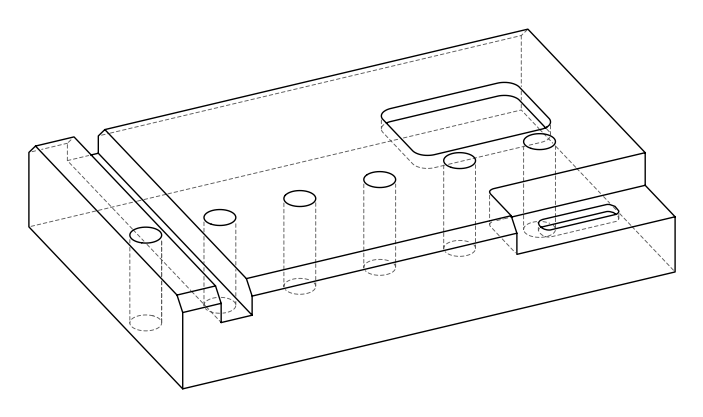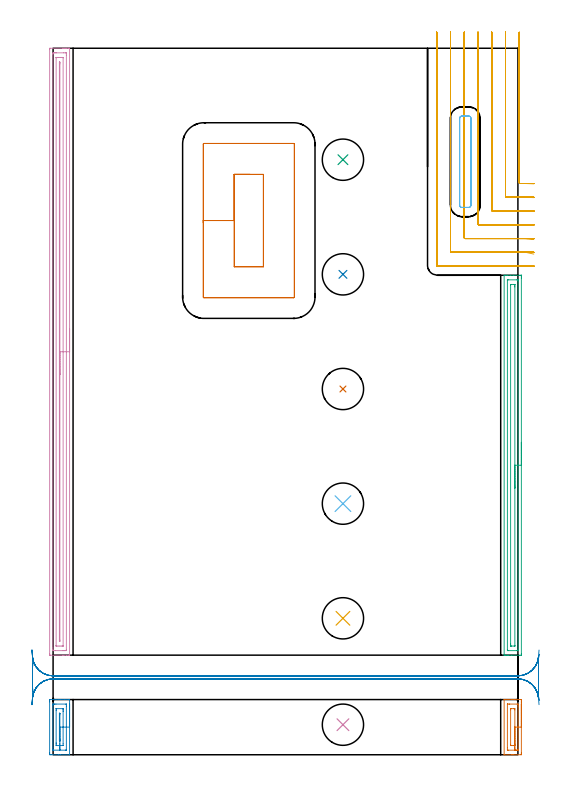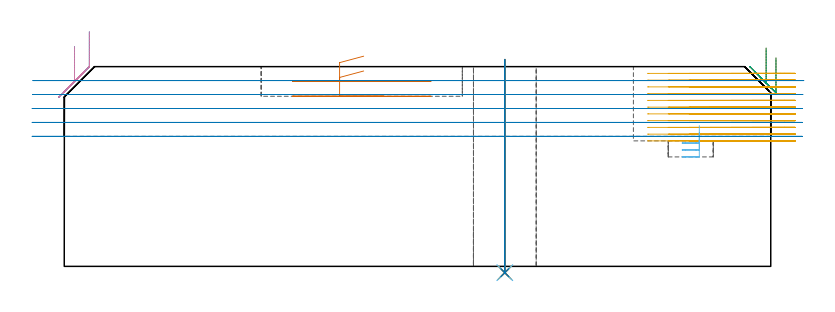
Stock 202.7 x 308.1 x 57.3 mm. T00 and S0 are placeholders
(PLAN: 14 operations, 3 tool changes, 41.8 min)
(1 AREA_MILL | FG_CHAMFER_SURFACE | UGT0205_001 | 0.78 min | 810 mm3)
(2 AREA_MILL_1 | FG_CHAMFER_SURFACE_1 | UGT0205_001 | 0.93 min | 1113 mm3)
(3 AREA_MILL_2 | FG_CHAMFER_SURFACE_2 | UGT0205_001 | 4.18 min | 4925 mm3)
(4 AREA_MILL_3 | FG_CHAMFER_SURFACE_3 | UGT0205_001 | 8.63 min | 10212 mm3)
(5 MILL_CORNER_NOTCH_RECTANGULAR | CORNER_NOTCH_RECTANGULAR | NXT0201_009 | Follow Part, ap 2, ae 75% | 18.59 min | 82880 mm3)
(6 MILL_RECTANGULAR_POCKET | POCKET_RECTANGULAR_STRAIGHT | NXT0201_009 | Follow Part, ap 2, ae 75% | 0.77 min | 2738 mm3)
(7 MILL_RECTANGULAR_POCKET_1 | POCKET_RECTANGULAR_STRAIGHT_1 | UGT0201_100 | Follow Part, ap 4.5, ae 75% | 1.57 min | 41210 mm3)
(8 MILL_RECTANGULAR_SLOT | SLOT_RECTANGULAR | UGT0201_100 | Follow Part, ap 4.5, ae 75% | 4.9 min | 77596 mm3)
(9 INDEXABLE_INSERT_DRILL_THROUGH_HOLE_FROM_SOLID | STEP1HOLE | NXT0302_007 | 0.25 min | 14564 mm3)
(10 INDEXABLE_INSERT_DRILL_THROUGH_HOLE_FROM_SOLID_1 | STEP1HOLE_1 | NXT0302_007 | 0.25 min | 14573 mm3)
(11 INDEXABLE_INSERT_DRILL_THROUGH_HOLE_FROM_SOLID_2 | STEP1HOLE_2 | NXT0302_007 | 0.25 min | 14559 mm3)
(12 INDEXABLE_INSERT_DRILL_THROUGH_HOLE_FROM_SOLID_3 | STEP1HOLE_3 | NXT0302_007 | 0.25 min | 14561 mm3)
(13 INDEXABLE_INSERT_DRILL_THROUGH_HOLE_FROM_SOLID_4 | STEP1HOLE_4 | NXT0302_007 | 0.25 min | 14568 mm3)
(14 INDEXABLE_INSERT_DRILL_THROUGH_HOLE_FROM_SOLID_5 | STEP1HOLE_5 | NXT0302_007 | 0.25 min | 14564 mm3)
(TOOL UGT0205_001 | Chamfer Mill 20 x 3 x 45 deg. | D20 FL50 Z2)
(TOOL NXT0201_009 | ENDMILL 8mm [2P460-0800-NA 1630] | D8 FL26 Z6)
(TOOL UGT0201_100 | End Mill 18 mm | D18 FL22 Z2)
(TOOL NXT0302_007 | Index. Insert Drill 18mm [880-D1800L25-05] | D18 PA176 FL90 Z2)
(OP 1 AREA_MILL)
G17 G21 G94 G90
T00 M6
G54
G17 G0 G90 X204.2 Y22.05 S1061 M3
G43 Z67.3 H0
Z59.8
G94 G1 Y22.012 Z58.928 F250.
Y21.898 Z58.063
Y21.709 Z57.212
Y21.447 Z56.38
Y21.113 Z55.574
Y20.71 Z54.8
Y20.242 Z54.064
Y19.71 Z53.372
Y19.121 Z52.729
Y18.478 Z52.139
Y17.786 Z51.608
Y17.05 Z51.14
Y16.276 Z50.737
Y15.47 Z50.403
Y14.638 Z50.141
Y13.787 Z49.952
Y12.922 Z49.838
Y12.05 Z49.8
Y0.793
X204.198 Y0.524 Z49.802
X204.191 Y0.006 Z49.805
X204.105 Y0.001 Z49.891
X200.897 Y0. Z53.096
X200.166 Z53.832
X200.003 Z53.994
X196.926 Z57.072
X196.732 Y0.001 Z57.261
X196.726 Z57.267
X196.704 Y0.01 Z57.289
X196.7 Y0.081 Z57.3
Y24.019
X196.704 Y24.09 Z57.289
X196.726 Y24.099 Z57.267
X196.732 Y24.1 Z57.261
X196.926 Z57.073
X200.165 Z53.832
X200.897 Z53.096
X204.105 Y24.099 Z49.891
X204.191 Y24.094 Z49.805
X204.198 Y23.576 Z49.802
X204.2 Y22.959 Z49.8
Y12.05
X202.786 Z51.214
X202.785 Y2.197 Z51.215
X202.782 Y2.096 Z51.218
X202.779 Y2.031 Z51.221
X202.773 Y2.009 Z51.227
X202.758 Y2.007 Z51.242
X202.684 Y2.004 Z51.316
X202.09 Y2. Z51.91
X201.79 Z52.21
X198.514 Y2.002 Z55.486
X198.216 Y2.007 Z55.784
X198.123 Y2.01 Z55.877
X198.117 Y2.196 Z55.883
X198.115 Y2.297 Z55.885
Y2.398
X198.114 Y3.184 Z55.886
X198.115 Y21.903 Z55.885
X198.118 Y22.004 Z55.882
X198.121 Y22.069 Z55.879
X198.127 Y22.091 Z55.873
X198.142 Y22.093 Z55.858
X198.216 Y22.096 Z55.784
X198.81 Y22.1 Z55.19
X199.11 Z54.89
X202.386 Y22.098 Z51.614
X202.684 Y22.093 Z51.316
X202.777 Y22.09 Z51.223
X202.783 Y21.904 Z51.217
X202.785 Y21.803 Z51.215
Y21.702
X202.786 Y20.916 Z51.214
Y12.05
X201.372 Z52.628
X201.371 Y4.487 Z52.629
X201.367 Y4.07 Z52.633
X201.365 Y4.021 Z52.635
X201.18 Y4.008 Z52.82
X201.039 Y4.001 Z52.961
X200.968 Y4. Z53.032
X200.003 Z53.997
X199.932 Y4.001 Z54.068
X199.79 Y4.004 Z54.21
X199.535 Y4.013 Z54.465
X199.533 Y4.07 Z54.467
X199.529 Y4.541 Z54.471
Y19.613
X199.533 Y20.03 Z54.467
X199.535 Y20.079 Z54.465
X199.72 Y20.092 Z54.28
X199.861 Y20.099 Z54.139
X200.968 Z53.032
X201.109 Y20.096 Z52.891
X201.365 Y20.087 Z52.635
X201.367 Y20.03 Z52.633
X201.371 Y19.559 Z52.629
X201.372 Y12.05 Z52.628
Y11.178 Z52.667
Y10.314 Z52.78
Y9.462 Z52.969
Y8.63 Z53.232
Y7.824 Z53.565
Y7.05 Z53.968
Y6.314 Z54.437
Y5.622 Z54.968
Y4.979 Z55.557
Y4.39 Z56.201
Y3.859 Z56.893
Y3.39 Z57.628
Y2.987 Z58.402
Y2.653 Z59.208
Y2.391 Z60.04
Y2.202 Z60.892
Y2.088 Z61.757
Y2.05 Z62.628
G0 Z67.3
M5
M2
(OP 2 AREA_MILL_1)
G17 G21 G94 G90
T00 M6
G54
G17 G0 G90 X7.2 Y22.047 S1061 M3
G43 Z67.3 H0
G94 G1 Y22.01 Z66.428 F250.
Y21.896 Z65.563
Y21.707 Z64.711
X7.199 Y21.445 Z63.879
Y21.111 Z63.073
Y20.709 Z62.299
Y20.24 Z61.563
Y19.709 Z60.871
Y19.12 Z60.228
Y18.477 Z59.638
Y17.785 Z59.107
Y17.049 Z58.638
X7.198 Y16.275 Z58.235
Y15.469 Z57.901
Y14.638 Z57.639
Y13.786 Z57.45
Y12.921 Z57.336
Y12.049 Z57.298
X7.195 Y0.078 Z57.295
X7.194 Y0.069 Z57.293
X7.178 Y0.01 Z57.276
X7.065 Y0. Z57.163
X3.129 Z53.227
X2.411 Z52.505
X-0.741 Z49.355
X-1.1 Y0.001 Z48.996
X-1.317 Y0.004 Z48.779
X-1.491 Y0.009 Z48.605
X-1.494 Y0.125 Z48.603
X-1.499 Y0.524 Z48.601
X-1.5 Y0.928 Z48.6
Y23.094
X-1.499 Y23.576 Z48.601
X-1.495 Y23.975 Z48.603
X-1.491 Y24.091 Z48.605
X-1.1 Y24.1 Z48.996
X2.411 Z52.505
X3.129 Z53.228
X3.289 Z53.387
X5.044 Z55.141
X6.8 Z56.898
X7.057 Y24.099 Z57.155
X7.195 Y24.09 Z57.292
X7.2 Y24.019 Z57.3
X7.198 Y12.049 Z57.298
X5.783 Y12.05 Z55.883
X5.781 Y2.297 Z55.881
X5.777 Y2.111 Z55.877
X5.774 Y2.022 Z55.874
X5.765 Y2.01 Z55.865
X5.717 Y2.005 Z55.817
X5.633 Y2.002 Z55.733
X5.338 Y2. Z55.438
X0.071 Y2.001 Z50.171
X-0.032 Y2.006 Z50.068
X-0.076 Y2.01 Z50.024
X-0.082 Y2.156 Z50.018
X-0.084 Y2.297 Z50.016
X-0.086 Y3.046 Z50.014
Y21.665
X-0.085 Y21.803 Z50.015
X-0.082 Y21.99 Z50.018
X-0.079 Y22.074 Z50.021
X0.068 Y22.09 Z50.168
X0.363 Y22.098 Z50.463
X0.656 Y22.099 Z50.756
X1.239 Y22.1 Z51.339
X5.629 Y22.099 Z55.729
X5.732 Y22.094 Z55.832
X5.776 Y22.09 Z55.876
X5.782 Y21.945 Z55.882
X5.784 Y21.803 Z55.884
X5.785 Y21.055 Z55.885
X5.783 Y12.05 Z55.883
X4.369 Z54.469
X4.367 Y4.755 Z54.467
X4.362 Y4.07 Z54.462
X4.361 Y4.024 Z54.461
X4.349 Y4.01 Z54.449
X4.306 Y4.005 Z54.406
X4.235 Y4.001 Z54.335
X1.533 Z51.633
X1.464 Y4.004 Z51.564
X1.335 Y4.011 Z51.435
X1.334 Y4.07 Z51.434
X1.331 Y4.275 Z51.431
X1.329 Y4.957 Z51.429
X1.328 Y5.164 Z51.428
X1.329 Y19.35 Z51.429
X1.331 Y20.03 Z51.431
X1.333 Y20.08 Z51.433
X1.334 Y20.086 Z51.434
X1.349 Y20.09 Z51.449
X1.394 Y20.096 Z51.494
X1.464 Y20.1 Z51.564
X4.167 Y20.098 Z54.267
X4.236 Y20.096 Z54.336
X4.364 Y20.088 Z54.464
X4.366 Y20.03 Z54.466
X4.369 Y19.826 Z54.469
X4.37 Y19.143 Z54.47
Y18.937
X4.369 Y12.05 Z54.469
X2.955 Z53.055
X2.954 Y6.73 Z53.054
Y6.518
X2.952 Y6.184 Z53.052
X2.949 Y6.077 Z53.049
X2.947 Y6.015 Z53.047
X2.92 Y6.01 Z53.02
X2.849 Y6.006 Z52.949
X2.779 Y6.007 Z52.879
X2.75 Y6.01 Z52.85
X2.747 Y6.073 Z52.847
X2.745 Y6.181 Z52.845
X2.743 Y6.395 Z52.843
Y6.73
Y17.706
X2.744 Y17.92 Z52.844
X2.747 Y18.029 Z52.847
X2.75 Y18.09 Z52.85
X2.779 Y18.093 Z52.879
X2.85 Y18.095 Z52.95
X2.92 Y18.093 Z53.02
X2.949 Y18.09 Z53.049
X2.952 Y18.028 Z53.052
X2.954 Y17.921 Z53.054
X2.956 Y17.706 Z53.056
Y17.37
X2.955 Y12.05 Z53.055
Y11.179 Z53.093
Y10.314 Z53.206
X2.954 Y9.462 Z53.395
Y8.63 Z53.657
Y7.824 Z53.991
Y7.05 Z54.394
Y6.314 Z54.862
Y5.622 Z55.393
X2.953 Y4.979 Z55.982
Y4.389 Z56.626
Y3.858 Z57.318
Y3.389 Z58.053
Y2.986 Z58.827
Y2.652 Z59.633
Y2.39 Z60.465
Y2.201 Z61.316
Y2.086 Z62.181
Y2.048 Z63.053
G0 Z67.3
M5
M2
(OP 3 AREA_MILL_2)
G17 G21 G94 G90
T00 M6
G54
G17 G0 G90 X204.2 Y136.25 S1061 M3
G43 Z67.3 H0
Z59.8
G94 G1 Y136.212 Z58.928 F250.
Y136.098 Z58.064
Y135.909 Z57.212
Y135.647 Z56.38
Y135.313 Z55.574
Y134.91 Z54.8
Y134.442 Z54.064
Y133.91 Z53.372
Y133.321 Z52.729
Y132.678 Z52.14
Y131.986 Z51.609
Y131.25 Z51.14
Y130.476 Z50.737
Y129.67 Z50.403
Y128.838 Z50.141
Y127.987 Z49.952
Y127.122 Z49.838
Y126.25 Z49.8
Y44.024
X204.197 Y43.404
X204.196 Y43.403 Z49.801
X203.578 Y43.4 Z50.419
X200.003 Z53.992
X198.57 Z55.427
X198.216 Z55.779
X197.508 Z56.491
X197.193 Z56.807
X196.768 Y43.402 Z57.223
X196.725 Y43.405 Z57.266
X196.703 Y43.409 Z57.288
X196.7 Y43.577 Z57.3
Y208.923
X196.703 Y209.09 Z57.288
X196.767 Y209.093 Z57.225
X197.193 Y209.1 Z56.807
X197.508 Z56.491
X198.216 Z55.779
X199.463 Z54.534
X200.897 Z53.099
X203.578 Z50.419
X204.196 Y209.098 Z49.801
X204.197 Y209.096 Z49.8
X204.2 Y208.476
Y207.854
Y126.25
X202.786 Z51.214
X202.785 Y45.71 Z51.215
X202.784 Y45.608 Z51.216
X202.779 Y45.414 Z51.221
X202.684 Y45.41 Z51.316
X202.201 Y45.401 Z51.799
X198.627 Y45.4 Z55.373
X198.216 Y45.402 Z55.784
X198.157 Y45.405 Z55.843
X198.127 Y45.409 Z55.873
X198.121 Y45.507 Z55.879
X198.116 Y45.71 Z55.884
X198.114 Y45.811 Z55.886
Y45.913
Y206.79
X198.116 Y206.892 Z55.884
X198.121 Y207.086 Z55.879
X198.216 Y207.09 Z55.784
X198.699 Y207.099 Z55.301
X202.273 Y207.1 Z51.727
X202.684 Y207.098 Z51.316
X202.742 Y207.095 Z51.258
X202.772 Y207.091 Z51.228
X202.779 Y206.993 Z51.221
X202.784 Y206.79 Z51.216
X202.786 Y206.689 Z51.214
Y206.587
Y126.25
X201.372 Z52.628
X201.371 Y47.599 Z52.629
X201.37 Y47.48 Z52.63
X201.367 Y47.422 Z52.633
X201.366 Y47.414 Z52.634
X201.35 Y47.41 Z52.65
X201.294 Y47.405 Z52.706
X201.095 Y47.401 Z52.905
X199.804 Z54.196
X199.672 Y47.402 Z54.328
X199.566 Y47.407 Z54.434
X199.536 Y47.41 Z54.464
X199.534 Y47.416 Z54.466
X199.532 Y47.441 Z54.468
X199.53 Y47.599 Z54.47
X199.529 Y48.074 Z54.471
X199.528 Y48.493 Z54.472
X199.529 Y204.901 Z54.471
X199.53 Y205.02 Z54.47
X199.533 Y205.078 Z54.467
X199.534 Y205.086 Z54.466
X199.55 Y205.09 Z54.45
X199.606 Y205.095 Z54.394
X199.805 Y205.099 Z54.195
X201.096 Y205.1 Z52.904
X201.228 Y205.098 Z52.772
X201.334 Y205.093 Z52.666
X201.364 Y205.09 Z52.636
X201.366 Y205.084 Z52.634
X201.368 Y205.059 Z52.632
X201.37 Y204.901 Z52.63
X201.371 Y204.426 Z52.629
X201.372 Y204.007 Z52.628
Y126.25
Y125.378 Z52.667
Y124.514 Z52.78
Y123.662 Z52.969
Y122.83 Z53.232
Y122.024 Z53.565
Y121.25 Z53.968
Y120.514 Z54.437
Y119.822 Z54.968
Y119.179 Z55.557
Y118.59 Z56.201
Y118.059 Z56.893
Y117.59 Z57.628
Y117.187 Z58.402
Y116.853 Z59.208
Y116.591 Z60.04
Y116.402 Z60.892
Y116.288 Z61.757
Y116.25 Z62.628
G0 Z67.3
M5
M2
(OP 4 AREA_MILL_3)
G17 G21 G94 G90
T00 M6
G54
G17 G0 G90 X7.2 Y185.75 S1061 M3
G43 Z67.3 H0
G94 G1 Y185.712 Z66.428 F250.
Y185.598 Z65.563
Y185.409 Z64.712
Y185.147 Z63.88
Y184.813 Z63.074
Y184.41 Z62.3
Y183.942 Z61.564
Y183.41 Z60.872
Y182.821 Z60.229
Y182.178 Z59.639
Y181.486 Z59.108
Y180.75 Z58.64
Y179.976 Z58.237
Y179.17 Z57.903
Y178.338 Z57.641
Y177.487 Z57.452
Y176.622 Z57.338
Y175.75 Z57.3
Y43.568
X7.198 Y43.41 Z57.289
X7.051 Y43.402 Z57.144
X6.899 Y43.4 Z56.998
X6.584 Z56.683
X5.922 Z56.017
X4.714 Z54.811
X4.167 Z54.261
X-1.1 Y43.401 Z48.997
X-1.318 Y43.404 Z48.78
X-1.492 Y43.41 Z48.605
X-1.496 Y43.611 Z48.602
X-1.499 Y44.015 Z48.601
Y307.485
X-1.496 Y307.889 Z48.602
X-1.492 Y308.09 Z48.605
X-1.1 Y308.1 Z48.997
X4.167 Z54.261
X4.714 Z54.811
X5.044 Z55.14
X5.592 Z55.688
X5.922 Z56.017
X6.584 Z56.683
X6.899 Z56.998
X7.051 Y308.098 Z57.144
X7.198 Y308.09 Z57.288
X7.2 Y307.932 Z57.3
Y175.75
X5.786 Z55.886
X5.785 Y45.941 Z55.885
X5.784 Y45.801 Z55.884
X5.779 Y45.433 Z55.879
X5.429 Y45.409 Z55.529
X5.044 Y45.403 Z55.144
X4.561 Y45.4 Z54.661
X4.167 Z54.267
X1.05 Z51.15
X0.172 Z50.272
X-0.013 Y45.402 Z50.087
X-0.044 Y45.405 Z50.056
X-0.072 Y45.409 Z50.028
X-0.079 Y45.447 Z50.021
X-0.084 Y45.66 Z50.016
X-0.085 Y45.801 Z50.015
X-0.086 Y46.555 Z50.014
X-0.085 Y305.56 Z50.015
X-0.084 Y305.699 Z50.016
X-0.079 Y306.067 Z50.021
X0.271 Y306.091 Z50.371
X0.656 Y306.097 Z50.756
X1.139 Y306.1 Z51.239
X1.533 Z51.633
X4.65 Z54.75
X5.528 Z55.628
X5.713 Y306.098 Z55.813
X5.744 Y306.095 Z55.844
X5.772 Y306.091 Z55.872
X5.779 Y306.053 Z55.879
X5.784 Y305.84 Z55.884
X5.785 Y305.699 Z55.885
X5.786 Y304.945 Z55.886
Y175.75
X4.371 Z54.471
Y47.587
X4.37 Y47.483 Z54.47
X4.367 Y47.432 Z54.467
X4.365 Y47.414 Z54.465
X4.344 Y47.407 Z54.444
X4.167 Y47.404 Z54.267
X3.473 Y47.4 Z53.573
X2.595 Z52.695
X1.717 Y47.401 Z51.817
X1.533 Y47.404 Z51.633
X1.35 Y47.41 Z51.45
X1.335 Y47.412 Z51.435
X1.333 Y47.426 Z51.433
X1.33 Y47.462 Z51.43
X1.329 Y47.518 Z51.429
Y47.587
Y303.913
X1.33 Y304.017 Z51.43
X1.333 Y304.068 Z51.433
X1.335 Y304.087 Z51.435
X1.356 Y304.093 Z51.456
X1.533 Y304.096 Z51.633
X2.227 Y304.1 Z52.327
X3.105 Z53.205
X3.983 Y304.099 Z54.083
X4.167 Y304.096 Z54.267
X4.35 Y304.09 Z54.45
X4.365 Y304.088 Z54.465
X4.367 Y304.074 Z54.467
X4.37 Y304.038 Z54.47
X4.371 Y303.982 Z54.471
Y303.913
Y175.75
X2.957 Z53.057
Y50.048
X2.956 Y49.712 Z53.056
X2.954 Y49.602 Z53.054
X2.946 Y49.41 Z53.046
X2.85 Y49.408 Z52.95
X2.754 Y49.41 Z52.854
X2.746 Y49.602 Z52.846
X2.744 Y49.711 Z52.844
X2.743 Y51.716 Z52.843
Y301.452
X2.744 Y301.788 Z52.844
X2.746 Y301.898 Z52.846
X2.754 Y302.09 Z52.854
X2.85 Y302.092 Z52.95
X2.946 Y302.09 Z53.046
X2.954 Y301.898 Z53.054
X2.956 Y301.789 Z53.056
X2.957 Y301.571 Z53.057
Y301.233
Y175.75
Y174.878 Z53.095
Y174.014 Z53.209
Y173.162 Z53.398
Y172.33 Z53.66
Y171.524 Z53.994
Y170.75 Z54.397
Y170.014 Z54.866
Y169.322 Z55.397
Y168.679 Z55.986
Y168.09 Z56.629
Y167.559 Z57.322
Y167.09 Z58.057
Y166.687 Z58.831
Y166.353 Z59.637
Y166.091 Z60.469
Y165.902 Z61.321
Y165.788 Z62.186
Y165.75 Z63.057
G0 Z67.3
M5
M2
(OP 5 MILL_CORNER_NOTCH_RECTANGULAR)
G17 G21 G94 G90
T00 M6
G54
G17 G0 G90 X203.3 Y315.055 S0 M3
G43 Z67.3 H1
Z55.364
G94 G1 Y312.055 F250.
Y249.496 F500.
G3 X203.696 Y249.1 R0.4
G1 X205.434
G2 X206.7 Y249.078 R36.
G1 X209.698 Y248.972 F250.
G0 Z67.3
X197.3 Y315.1
Z55.364
G1 Y312.1
Y243.497 F500.
G3 X197.697 Y243.1 R0.4
G1 X205.434
G2 X206.7 Y243.073 R30.
G1 X209.697 Y242.947 F250.
G0 Z67.3
X191.3 Y315.1
Z55.364
G1 Y312.1
Y237.497 F500.
G3 X191.697 Y237.1 R0.4
G1 X205.434
G2 X206.7 Y237.067 R24.
G1 X209.696 Y236.908 F250.
G0 Z67.3
X185.3 Y315.1
Z55.364
G1 Y312.1
Y231.497 F500.
G3 X185.697 Y231.1 R0.4
G1 X205.434
G2 X206.7 Y231.055 R18.
G1 X209.693 Y230.844 F250.
G0 Z67.3
X179.3 Y315.1
Z55.364
G1 Y312.1
Y225.497 F500.
G3 X179.697 Y225.1 R0.4
G1 X205.434
G2 X206.7 Y225.033 R12.
G1 X209.683 Y224.716 F250.
G0 Z67.3
X173.3 Y315.1
Z55.364
G1 Y312.1
Y219.497 F500.
G3 X173.697 Y219.1 R0.4
G1 X205.434
G2 X206.7 Y218.965 R6.
G1 X209.632 Y218.332 F250.
G0 Z67.3
X167.3 Y315.1
Z55.364
G1 Y312.1
Y213.497 F500.
G3 X167.697 Y213.1 R0.4
G1 X205.434
X208.434 F250.
G0 Z67.3
X203.3 Y315.055
Z53.427
G1 Y312.055
Y249.496 F500.
G3 X203.696 Y249.1 R0.4
G1 X206.591
X206.7
X209.7 Y249.091 F250.
G0 Z67.3
X197.3 Y315.1
Z53.427
G1 Y312.1
Y243.497 F500.
G3 X197.697 Y243.1 R0.4
G1 X206.591
X206.7
X209.7 Y243.089 F250.
G0 Z67.3
X191.3 Y315.1
Z53.427
G1 Y312.1
Y237.497 F500.
G3 X191.697 Y237.1 R0.4
G1 X206.591
X206.7
X209.7 Y237.086 F250.
G0 Z67.3
X185.3 Y315.1
Z53.427
G1 Y312.1
Y231.497 F500.
G3 X185.697 Y231.1 R0.4
G1 X206.591
X206.7
X209.7 Y231.082 F250.
G0 Z67.3
X179.3 Y315.1
Z53.427
G1 Y312.1
Y225.497 F500.
G3 X179.697 Y225.1 R0.4
G1 X206.591
X206.7
X209.7 Y225.072 F250.
G0 Z67.3
X173.3 Y315.1
Z53.427
G1 Y312.1
Y219.497 F500.
G3 X173.697 Y219.1 R0.4
G1 X206.591
X206.7 Y219.099
X209.7 Y219.045 F250.
G0 Z67.3
X167.3 Y315.1
Z53.427
G1 Y312.1
Y213.497 F500.
G3 X167.697 Y213.1 R0.4
G1 X206.591
X209.591 F250.
G0 Z67.3
X203.3 Y315.055
Z51.491
G1 Y312.055
Y249.496 F500.
G3 X203.696 Y249.1 R0.4
G1 X206.7
X209.7 F250.
G0 Z67.3
X197.3 Y315.1
Z51.491
G1 Y312.1
Y243.497 F500.
G3 X197.697 Y243.1 R0.4
G1 X206.7
X209.7 F250.
G0 Z67.3
X191.3 Y315.1
Z51.491
G1 Y312.1
Y237.497 F500.
G3 X191.697 Y237.1 R0.4
G1 X206.7
X209.7 F250.
G0 Z67.3
X185.3 Y315.1
Z51.491
G1 Y312.1
Y231.497 F500.
G3 X185.697 Y231.1 R0.4
G1 X206.7
X209.7 F250.
G0 Z67.3
X179.3 Y315.1
Z51.491
G1 Y312.1
Y225.497 F500.
G3 X179.697 Y225.1 R0.4
G1 X206.7
X209.7 F250.
G0 Z67.3
X173.3 Y315.1
Z51.491
G1 Y312.1
Y219.497 F500.
G3 X173.697 Y219.1 R0.4
G1 X206.7
X209.7 F250.
G0 Z67.3
X167.3 Y315.1
Z51.491
G1 Y312.1
Y213.497 F500.
G3 X167.697 Y213.1 R0.4
G1 X206.7
X209.7 F250.
G0 Z67.3
X203.3 Y315.055
Z49.554
G1 Y312.055
Y249.496 F500.
G3 X203.696 Y249.1 R0.4
G1 X206.7
X209.7 F250.
G0 Z67.3
X197.3 Y315.1
Z49.554
G1 Y312.1
Y243.497 F500.
G3 X197.697 Y243.1 R0.4
G1 X206.7
X209.7 F250.
G0 Z67.3
X191.3 Y315.1
Z49.554
G1 Y312.1
Y237.497 F500.
G3 X191.697 Y237.1 R0.4
G1 X206.7
X209.7 F250.
G0 Z67.3
X185.3 Y315.1
Z49.554
G1 Y312.1
Y231.497 F500.
G3 X185.697 Y231.1 R0.4
G1 X206.7
X209.7 F250.
G0 Z67.3
X179.3 Y315.1
Z49.554
G1 Y312.1
Y225.497 F500.
G3 X179.697 Y225.1 R0.4
G1 X206.7
X209.7 F250.
G0 Z67.3
X173.3 Y315.1
Z49.554
G1 Y312.1
Y219.497 F500.
G3 X173.697 Y219.1 R0.4
G1 X206.7
X209.7 F250.
G0 Z67.3
X167.3 Y315.1
Z49.554
G1 Y312.1
Y213.497 F500.
G3 X167.697 Y213.1 R0.4
G1 X206.7
X209.7 F250.
G0 Z67.3
X203.3 Y315.055
Z47.618
G1 Y312.055
Y249.496 F500.
G3 X203.696 Y249.1 R0.4
G1 X206.7
X209.7 F250.
G0 Z67.3
X197.3 Y315.1
Z47.618
G1 Y312.1
Y243.497 F500.
G3 X197.697 Y243.1 R0.4
G1 X206.7
X209.7 F250.
G0 Z67.3
X191.3 Y315.1
Z47.618
G1 Y312.1
Y237.497 F500.
G3 X191.697 Y237.1 R0.4
G1 X206.7
X209.7 F250.
G0 Z67.3
X185.3 Y315.1
Z47.618
G1 Y312.1
Y231.497 F500.
G3 X185.697 Y231.1 R0.4
G1 X206.7
X209.7 F250.
G0 Z67.3
X179.3 Y315.1
Z47.618
G1 Y312.1
Y225.497 F500.
G3 X179.697 Y225.1 R0.4
G1 X206.7
X209.7 F250.
G0 Z67.3
X173.3 Y315.1
Z47.618
G1 Y312.1
Y219.497 F500.
G3 X173.697 Y219.1 R0.4
G1 X206.7
X209.7 F250.
G0 Z67.3
X167.3 Y315.1
Z47.618
G1 Y312.1
Y213.497 F500.
G3 X167.697 Y213.1 R0.4
G1 X206.7
X209.7 F250.
G0 Z67.3
X203.3 Y315.055
Z45.682
G1 Y312.055
Y249.496 F500.
G3 X203.696 Y249.1 R0.4
G1 X206.7
X209.7 F250.
G0 Z67.3
X197.3 Y315.1
Z45.682
G1 Y312.1
Y243.497 F500.
G3 X197.697 Y243.1 R0.4
G1 X206.7
X209.7 F250.
G0 Z67.3
X191.3 Y315.1
Z45.682
G1 Y312.1
Y237.497 F500.
G3 X191.697 Y237.1 R0.4
G1 X206.7
X209.7 F250.
G0 Z67.3
X185.3 Y315.1
Z45.682
G1 Y312.1
Y231.497 F500.
G3 X185.697 Y231.1 R0.4
G1 X206.7
X209.7 F250.
G0 Z67.3
X179.3 Y315.1
Z45.682
G1 Y312.1
Y225.497 F500.
G3 X179.697 Y225.1 R0.4
G1 X206.7
X209.7 F250.
G0 Z67.3
X173.3 Y315.1
Z45.682
G1 Y312.1
Y219.497 F500.
G3 X173.697 Y219.1 R0.4
G1 X206.7
X209.7 F250.
G0 Z67.3
X167.3 Y315.1
Z45.682
G1 Y312.1
Y213.497 F500.
G3 X167.697 Y213.1 R0.4
G1 X206.7
X209.7 F250.
G0 Z67.3
X203.3 Y315.055
Z43.745
G1 Y312.055
Y249.496 F500.
G3 X203.696 Y249.1 R0.4
G1 X206.7
X209.7 F250.
G0 Z67.3
X197.3 Y315.1
Z43.745
G1 Y312.1
Y243.497 F500.
G3 X197.697 Y243.1 R0.4
G1 X206.7
X209.7 F250.
G0 Z67.3
X191.3 Y315.1
Z43.745
G1 Y312.1
Y237.497 F500.
G3 X191.697 Y237.1 R0.4
G1 X206.7
X209.7 F250.
G0 Z67.3
X185.3 Y315.1
Z43.745
G1 Y312.1
Y231.497 F500.
G3 X185.697 Y231.1 R0.4
G1 X206.7
X209.7 F250.
G0 Z67.3
X179.3 Y315.1
Z43.745
G1 Y312.1
Y225.497 F500.
G3 X179.697 Y225.1 R0.4
G1 X206.7
X209.7 F250.
G0 Z67.3
X173.3 Y315.1
Z43.745
G1 Y312.1
Y219.497 F500.
G3 X173.697 Y219.1 R0.4
G1 X206.7
X209.7 F250.
G0 Z67.3
X167.3 Y315.1
Z43.745
G1 Y312.1
Y213.497 F500.
G3 X167.697 Y213.1 R0.4
G1 X206.7
X209.7 F250.
G0 Z67.3
X203.3 Y315.055
Z41.809
G1 Y312.055
Y249.496 F500.
G3 X203.696 Y249.1 R0.4
G1 X206.7
X209.7 F250.
G0 Z67.3
X197.3 Y315.1
Z41.809
G1 Y312.1
Y243.497 F500.
G3 X197.697 Y243.1 R0.4
G1 X206.7
X209.7 F250.
G0 Z67.3
X191.3 Y315.1
Z41.809
G1 Y312.1
Y237.497 F500.
G3 X191.697 Y237.1 R0.4
G1 X206.7
X209.7 F250.
G0 Z67.3
X185.3 Y315.1
Z41.809
G1 Y312.1
Y231.497 F500.
G3 X185.697 Y231.1 R0.4
G1 X206.7
X209.7 F250.
G0 Z67.3
X179.3 Y315.1
Z41.809
G1 Y312.1
Y225.497 F500.
G3 X179.697 Y225.1 R0.4
G1 X206.7
X209.7 F250.
G0 Z67.3
X173.3 Y315.1
Z41.809
G1 Y312.1
Y219.497 F500.
G3 X173.697 Y219.1 R0.4
G1 X206.7
X209.7 F250.
G0 Z67.3
X167.3 Y315.1
Z41.809
G1 Y312.1
Y213.497 F500.
G3 X167.697 Y213.1 R0.4
G1 X206.7
X209.7 F250.
G0 Z67.3
X203.3 Y315.055
Z39.873
G1 Y312.055
Y249.496 F500.
G3 X203.696 Y249.1 R0.4
G1 X206.7
X209.7 F250.
G0 Z67.3
X197.3 Y315.1
Z39.873
G1 Y312.1
Y243.497 F500.
G3 X197.697 Y243.1 R0.4
G1 X206.7
X209.7 F250.
G0 Z67.3
X191.3 Y315.1
Z39.873
G1 Y312.1
Y237.497 F500.
G3 X191.697 Y237.1 R0.4
G1 X206.7
X209.7 F250.
G0 Z67.3
X185.3 Y315.1
Z39.873
G1 Y312.1
Y231.497 F500.
G3 X185.697 Y231.1 R0.4
G1 X206.7
X209.7 F250.
G0 Z67.3
X179.3 Y315.1
Z39.873
G1 Y312.1
Y225.497 F500.
G3 X179.697 Y225.1 R0.4
G1 X206.7
X209.7 F250.
G0 Z67.3
X173.3 Y315.1
Z39.873
G1 Y312.1
Y219.497 F500.
G3 X173.697 Y219.1 R0.4
G1 X206.7
X209.7 F250.
G0 Z67.3
X167.3 Y315.1
Z39.873
G1 Y312.1
Y213.497 F500.
G3 X167.697 Y213.1 R0.4
G1 X206.7
X209.7 F250.
G0 Z67.3
X203.3 Y315.055
Z37.936
G1 Y312.055
Y249.496 F500.
G3 X203.696 Y249.1 R0.4
G1 X206.7
X209.7 F250.
G0 Z67.3
X197.3 Y315.1
Z37.936
G1 Y312.1
Y243.497 F500.
G3 X197.697 Y243.1 R0.4
G1 X206.7
X209.7 F250.
G0 Z67.3
X191.3 Y315.1
Z37.936
G1 Y312.1
Y237.497 F500.
G3 X191.697 Y237.1 R0.4
G1 X206.7
X209.7 F250.
G0 Z67.3
X185.3 Y315.1
Z37.936
G1 Y312.1
Y231.497 F500.
G3 X185.697 Y231.1 R0.4
G1 X206.7
X209.7 F250.
G0 Z67.3
X179.3 Y315.1
Z37.936
G1 Y312.1
Y225.497 F500.
G3 X179.697 Y225.1 R0.4
G1 X206.7
X209.7 F250.
G0 Z67.3
X173.3 Y315.1
Z37.936
G1 Y312.1
Y219.497 F500.
G3 X173.697 Y219.1 R0.4
G1 X206.7
X209.7 F250.
G0 Z67.3
X167.3 Y315.1
Z37.936
G1 Y312.1
Y213.497 F500.
G3 X167.697 Y213.1 R0.4
G1 X206.7
X209.7 F250.
G0 Z67.3
X203.3 Y315.055
Z36.
G1 Y312.055
Y249.496 F500.
G3 X203.696 Y249.1 R0.4
G1 X206.7
X209.7 F250.
G0 Z67.3
X197.3 Y315.1
Z36.
G1 Y312.1
Y243.497 F500.
G3 X197.697 Y243.1 R0.4
G1 X206.7
X209.7 F250.
G0 Z67.3
X191.3 Y315.1
Z36.
G1 Y312.1
Y237.497 F500.
G3 X191.697 Y237.1 R0.4
G1 X206.7
X209.7 F250.
G0 Z67.3
X185.3 Y315.1
Z36.
G1 Y312.1
Y231.497 F500.
G3 X185.697 Y231.1 R0.4
G1 X206.7
X209.7 F250.
G0 Z67.3
X179.3 Y315.1
Z36.
G1 Y312.1
Y225.497 F500.
G3 X179.697 Y225.1 R0.4
G1 X206.7
X209.7 F250.
G0 Z67.3
X173.3 Y315.1
Z36.
G1 Y312.1
Y219.497 F500.
G3 X173.697 Y219.1 R0.4
G1 X206.7
X209.7 F250.
G0 Z67.3
X167.3 Y315.1
Z36.
G1 Y312.1
Y213.497 F500.
G3 X167.697 Y213.1 R0.4
G1 X206.7
X209.7 F250.
G0 Z67.3
M5
M2
(OP 6 MILL_RECTANGULAR_POCKET)
G17 G21 G94 G90
T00 M6
G54
G17 G0 G90 X182.2 Y239.968 S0 M3
G43 Z67.3 H1
Z40.377
G94 G1 Y258.6 Z35.385 F250.
Y277.6 F500.
G3 X181.3 Y278.5 R0.9
G1 X178.2
G3 X177.3 Y277.6 R0.9
G1 Y239.6
G3 X178.2 Y238.7 R0.9
G1 X181.3
G3 X182.2 Y239.6 R0.9
G1 Y258.6
Y259.6
G0 Y239.968 Z38.385
G1 Y258.6 Z33.392 F250.
Y277.6 F500.
G3 X181.3 Y278.5 R0.9
G1 X178.2
G3 X177.3 Y277.6 R0.9
G1 Y239.6
G3 X178.2 Y238.7 R0.9
G1 X181.3
G3 X182.2 Y239.6 R0.9
G1 Y258.6
Y259.6
G0 Y239.968 Z36.392
G1 Y258.6 Z31.4 F250.
Y277.6 F500.
G3 X181.3 Y278.5 R0.9
G1 X178.2
G3 X177.3 Y277.6 R0.9
G1 Y239.6
G3 X178.2 Y238.7 R0.9
G1 X181.3
G3 X182.2 Y239.6 R0.9
G1 Y258.6
Y259.6
G0 Z67.3
M5
M2
(OP 7 MILL_RECTANGULAR_POCKET_1)
G17 G21 G94 G90
T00 M6
G54
G17 G0 G90 X85.907 Y253.1 S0 M3
G43 Z67.3 H0
Z60.3
G94 G1 X79. Z58.449 F250.
Y232.95 Z53.05
Y212.8 F500.
X91.7
Y253.1
X79.
Y232.95
X65.5
Y199.6
G3 X65.8 Y199.3 R0.3
G1 X104.9
G3 X105.2 Y199.6 R0.3
G1 Y266.3
G3 X104.9 Y266.6 R0.3
G1 X65.8
G3 X65.5 Y266.3 R0.3
G1 Y232.95
Y231.95
G0 X85.907 Y253.1 Z56.05
G1 X79. Z54.199 F250.
Y232.95 Z48.8
Y212.8 F500.
X91.7
Y253.1
X79.
Y232.95
X65.5
Y199.6
G3 X65.8 Y199.3 R0.3
G1 X104.9
G3 X105.2 Y199.6 R0.3
G1 Y266.3
G3 X104.9 Y266.6 R0.3
G1 X65.8
G3 X65.5 Y266.3 R0.3
G1 Y232.95
Y231.95
G0 Z67.3
M5
M2
(OP 8 MILL_RECTANGULAR_SLOT)
G17 G21 G94 G90
T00 M6
G54
G17 G0 G90 X212.177 Y43.833 S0 M3
G43 Z67.3 H0
Z53.3
G94 G1 X211.359 Y40.947 F250.
G2 X202.7 Y34.4 R9. F500.
G1 X0.
G2 X-8.465 Y40.343 R9.
G1 X-8.493 Y40.353
G3 X-9. Y37.376 R9.
G1 Y30.124
G3 X-8.493 Y27.147 R9.
G1 X-8.465 Y27.157
G2 X0. Y33.1 R9.
G1 X202.7
G2 X211.36 Y26.549 R9.
G1 X212.177 Y23.663 F250.
G0 X211.915 Y45.656 Z49.3
G1 X211.67 Y42.666
G2 X202.7 Y34.4 R9. F500.
G1 X0.
G2 X-8.948 Y42.43 R9.
G1 X-8.978 Y42.432
G3 X-9. Y41.797 R9.
G1 Y25.726
G3 X-8.977 Y25.076 R9.
G1 X-8.947 Y25.079
G2 X0. Y33.1 R9.
G1 X202.7
G2 X211.67 Y24.834 R9.
G1 X211.915 Y21.844 F250.
G0 Z67.3
X-9.215
Z45.3
G1 X-8.97 Y24.834
G2 X0. Y33.1 R9. F500.
G1 X202.7
G2 X211.67 Y24.834 R9.
G1 X211.7
Y42.666
X211.67
G2 X202.7 Y34.4 R9.
G1 X0.
G2 X-8.97 Y42.666 R9.
G1 X-9.215 Y45.656 F250.
G0 Y21.844 Z41.3
G1 X-8.97 Y24.834
G2 X0. Y33.1 R9. F500.
G1 X202.7
G2 X211.67 Y24.834 R9.
G1 X211.7
Y42.666
X211.67
G2 X202.7 Y34.4 R9.
G1 X0.
G2 X-8.97 Y42.666 R9.
G1 X-9.215 Y45.656 F250.
G0 Y21.844 Z37.3
G1 X-8.97 Y24.834
G2 X0. Y33.1 R9. F500.
G1 X202.7
G2 X211.67 Y24.834 R9.
G1 X211.7
Y42.666
X211.67
G2 X202.7 Y34.4 R9.
G1 X0.
G2 X-8.97 Y42.666 R9.
G1 X-9.215 Y45.656 F250.
G0 Z67.3
M5
M2
(OP 9 INDEXABLE_INSERT_DRILL_THROUGH_HOLE_FROM_SOLID)
G17 G21 G94 G90
T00 M6
G54
G17 G0 G90 X126.4 Y259.5 S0 M3
G43 Z67.3 H1
G94 G81 G98 Z-1.814 F250. R59.3
G80
M5
M2
(OP 10 INDEXABLE_INSERT_DRILL_THROUGH_HOLE_FROM_SOLID_1)
G17 G21 G94 G90
T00 M6
G54
G17 G0 G90 X126.4 Y13.1 S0 M3
G43 Z67.3 H1
G94 G81 G98 Z-1.814 F250. R59.3
G80
M5
M2
(OP 11 INDEXABLE_INSERT_DRILL_THROUGH_HOLE_FROM_SOLID_2)
G17 G21 G94 G90
T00 M6
G54
G17 G0 G90 X126.4 Y59.5 S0 M3
G43 Z67.3 H1
G94 G81 G98 Z-1.814 F250. R59.3
G80
M5
M2
(OP 12 INDEXABLE_INSERT_DRILL_THROUGH_HOLE_FROM_SOLID_3)
G17 G21 G94 G90
T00 M6
G54
G17 G0 G90 X126.4 Y109.5 S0 M3
G43 Z67.3 H1
G94 G81 G98 Z-1.814 F250. R59.3
G80
M5
M2
(OP 13 INDEXABLE_INSERT_DRILL_THROUGH_HOLE_FROM_SOLID_4)
G17 G21 G94 G90
T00 M6
G54
G17 G0 G90 X126.4 Y159.5 S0 M3
G43 Z67.3 H1
G94 G81 G98 Z-1.814 F250. R59.3
G80
M5
M2
(OP 14 INDEXABLE_INSERT_DRILL_THROUGH_HOLE_FROM_SOLID_5)
G17 G21 G94 G90
T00 M6
G54
G17 G0 G90 X126.4 Y209.5 S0 M3
G43 Z67.3 H1
G94 G81 G98 Z-1.814 F250. R59.3
G80
M5
M2
